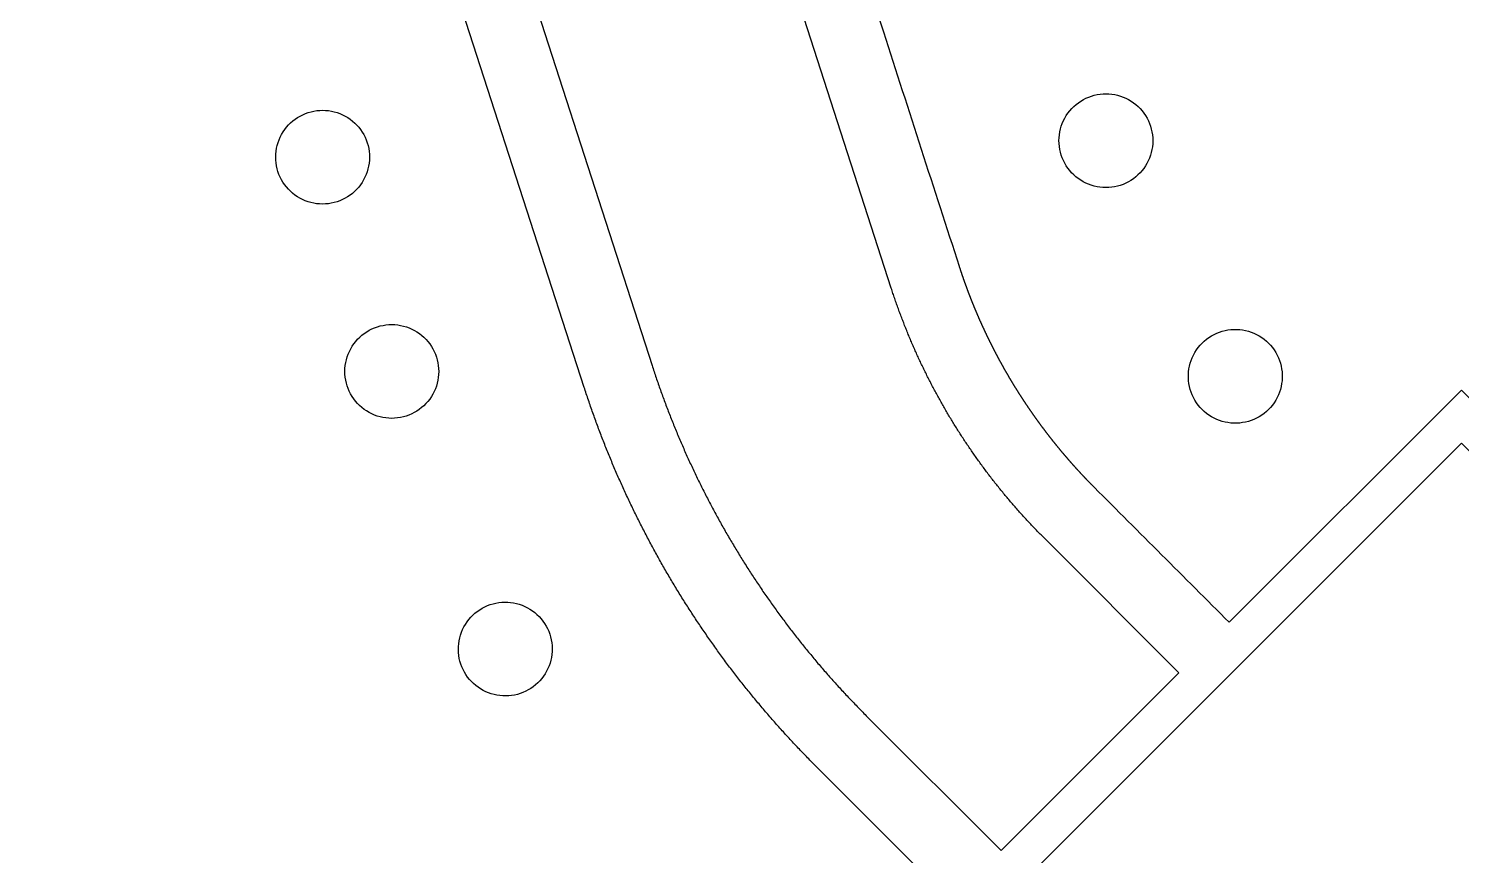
# Model space of a CAD drawing. Extents: x -13500 to 13500, y -13500 to 13500.
# Drawn here: x -3818 to 0, y 2720 to 4923 of the extents above; entities that cross this region are included whole.
import ezdxf

# ---------------------------------------------------------------- set-up
doc = ezdxf.new("R2010")
doc.units = 13
doc.header["$MEASUREMENT"] = 0
doc.layers.add('L0D0', color=1, linetype='Continuous')
doc.layers.add('L7D0', color=3, linetype='Continuous')

msp = doc.modelspace()

# ---------------------------------------------------------------- linework, layer by layer
at = {"layer": 'L0D0'}
msp.add_lwpolyline([(-1767.389, 5617.51, -0.00046275), (-1540.24, 4914.194, 0.00052127), (-1338.519, 4289.86, 0.00000193), (-1337.468, 4286.62, 0.0002139), (-1337.459, 4286.591, 0.00040708), (-1337.035, 4285.29, 0.00026956), (-1336.391, 4283.325, 0.00025969), (-1335.844, 4281.662, 0.00026978), (-1335.316, 4280.061, 0.00032841), (-1334.759, 4278.38, 0.00034906), (-1334.233, 4276.799, 0.0002951), (-1333.716, 4275.251, 0.0002671), (-1333.142, 4273.541, 0.00023879), (-1332.577, 4271.864, 0.00025352), (-1332.044, 4270.284, 0.00032216), (-1331.493, 4268.659, 0.00032135), (-1330.939, 4267.031, 0.0003218), (-1330.388, 4265.419, 0.00031623), (-1329.825, 4263.779, 0.00025992), (-1329.271, 4262.172, 0.00025441), (-1328.704, 4260.531, 0.00027444), (-1328.124, 4258.858, 0.00029185), (-1327.576, 4257.285, 0.00032959), (-1327.021, 4255.697, 0.00031605), (-1326.44, 4254.042, 0.00028123), (-1325.863, 4252.404, 0.00028708), (-1325.296, 4250.801, 0.00026576), (-1324.738, 4249.228, 0.00025099), (-1324.145, 4247.563, 0.00030202), (-1323.528, 4245.835, 0.00034623), (-1322.987, 4244.328, 0.00031911), (-1322.47, 4242.892, 0.00025488), (-1321.82, 4241.095, 0.00025464), (-1321.142, 4239.227, 0.00034949), (-1320.647, 4237.866, 0.00031554), (-1320.16, 4236.534, 0.00022159), (-1319.465, 4234.639, 0.00023826), (-1318.753, 4232.703, 0.00035755), (-1318.277, 4231.414, 0.00035747), (-1317.804, 4230.139, 0.00023407), (-1317.08, 4228.193, 0.00022578), (-1316.362, 4226.269, 0.00033546), (-1315.877, 4224.974, 0.00035419), (-1315.37, 4223.626, 0.00025535), (-1314.665, 4221.758, 0.00023012), (-1313.998, 4219.996, 0.00027918), (-1313.447, 4218.545, 0.00034245), (-1312.867, 4217.024, 0.00030805), (-1312.221, 4215.335, 0.00028743), (-1311.602, 4213.723, 0.00029005), (-1310.987, 4212.127, 0.0002898), (-1310.359, 4210.504, 0.00029743), (-1309.746, 4208.923, 0.00029774), (-1309.13, 4207.342, 0.00029028), (-1308.497, 4205.721, 0.00029001), (-1307.855, 4204.083, 0.00030432), (-1307.241, 4202.523, 0.00029051), (-1306.614, 4200.935, 0.00028678), (-1305.977, 4199.327, 0.00026701), (-1305.357, 4197.767, 0.0002551), (-1304.706, 4196.134, 0.00029876), (-1304.034, 4194.453, 0.00033249), (-1303.428, 4192.944, 0.00031611), (-1302.838, 4191.479, 0.00026897), (-1302.142, 4189.758, 0.0002577), (-1301.444, 4188.038, 0.0003028), (-1300.849, 4186.574, 0.00031849), (-1300.227, 4185.05, 0.00029284), (-1299.548, 4183.393, 0.0002611), (-1298.902, 4181.822, 0.00025507), (-1298.24, 4180.215, 0.0002989), (-1297.548, 4178.541, 0.00033303), (-1296.925, 4177.04, 0.00031613), (-1296.325, 4175.6, 0.00026291), (-1295.602, 4173.869, 0.00026304), (-1294.877, 4172.139, 0.00031623), (-1294.272, 4170.7, 0.00033308), (-1293.632, 4169.183, 0.00030625), (-1292.934, 4167.535, 0.00024784), (-1292.27, 4165.973, 0.00024187), (-1291.589, 4164.373, 0.0002836), (-1290.886, 4162.728, 0.00030794), (-1290.237, 4161.213, 0.00034158), (-1289.596, 4159.724, 0.00030509), (-1288.877, 4158.057, 0.00027788), (-1288.144, 4156.364, 0.00032225), (-1287.51, 4154.905, 0.00026949), (-1286.892, 4153.487, 0.00022045), (-1286.135, 4151.755, 0.00026688), (-1285.345, 4149.951, 0.00035817), (-1284.754, 4148.608, 0.00035828), (-1284.176, 4147.299, 0.00025559), (-1283.364, 4145.465, 0.0002319), (-1282.563, 4143.66, 0.00031329), (-1281.968, 4142.325, 0.00033683), (-1281.336, 4140.912, 0.00027612), (-1280.564, 4139.189, 0.00024805), (-1279.833, 4137.563, 0.00026748), (-1279.153, 4136.055, 0.00031638), (-1278.432, 4134.46, 0.00032857), (-1277.735, 4132.925, 0.00029156), (-1277.083, 4131.494, 0.00024597), (-1276.309, 4129.798, 0.00027204), (-1275.501, 4128.033, 0.0003533), (-1274.877, 4126.675, 0.00033278), (-1274.259, 4125.335, 0.0002504), (-1273.436, 4123.555, 0.00023738), (-1272.624, 4121.803, 0.00030464), (-1271.989, 4120.438, 0.00034582), (-1271.315, 4118.994, 0.00029912), (-1270.534, 4117.325, 0.00025463), (-1269.783, 4115.726, 0.00026927), (-1269.072, 4114.215, 0.0002844), (-1268.349, 4112.684, 0.00027609), (-1267.603, 4111.108, 0.00030873), (-1266.865, 4109.554, 0.00030954), (-1266.127, 4108.005, 0.0003097), (-1265.387, 4106.456, 0.00030893), (-1264.643, 4104.905, 0.00027607), (-1263.898, 4103.355, 0.00027667), (-1263.152, 4101.809, 0.0002768), (-1262.383, 4100.219, 0.00029266), (-1261.654, 4098.716, 0.00029256), (-1260.944, 4097.256, 0.00026202), (-1260.149, 4095.627, 0.00029136), (-1259.352, 4093.998, 0.0003254), (-1258.637, 4092.541, 0.00032528), (-1257.92, 4091.085, 0.00029116), (-1257.117, 4089.459, 0.00026204), (-1256.323, 4087.856, 0.00028443), (-1255.59, 4086.38, 0.00030109), (-1254.824, 4084.842, 0.00030121), (-1254.056, 4083.305, 0.00028447), (-1253.318, 4081.832, 0.00026197), (-1252.515, 4080.234, 0.00029108), (-1251.676, 4078.568, 0.00034567), (-1250.967, 4077.166, 0.00030502), (-1250.276, 4075.804, 0.00024401), (-1249.411, 4074.102, 0.00024399), (-1248.556, 4072.425, 0.00029564), (-1247.849, 4071.041, 0.000355), (-1247.11, 4069.599, 0.00031689), (-1246.279, 4067.984, 0.00026909), (-1245.481, 4066.437, 0.00027624), (-1244.702, 4064.931, 0.00027632), (-1243.899, 4063.384, 0.00028439), (-1243.118, 4061.881, 0.00030166), (-1242.323, 4060.357, 0.00030179), (-1241.527, 4058.835, 0.00028437), (-1240.741, 4057.336, 0.0002761), (-1239.929, 4055.793, 0.00027617), (-1239.138, 4054.293, 0.00026918), (-1238.324, 4052.754, 0.00031701), (-1237.486, 4051.174, 0.00034399), (-1236.712, 4049.719, 0.00030645), (-1235.968, 4048.324, 0.00026112), (-1235.092, 4046.688, 0.00026107), (-1234.178, 4044.983, 0.00033629), (-1233.466, 4043.661, 0.00031414), (-1232.753, 4042.339, 0.00024391), (-1231.832, 4040.638, 0.00024385), (-1230.91, 4038.938, 0.00031389), (-1230.192, 4037.618, 0.00033635), (-1229.472, 4036.299, 0.00026134), (-1228.544, 4034.602, 0.00026127), (-1227.628, 4032.932, 0.000325), (-1226.89, 4031.59, 0.00032518), (-1226.15, 4030.249, 0.00026147), (-1225.228, 4028.582, 0.00026139), (-1224.304, 4026.917, 0.00032496), (-1223.56, 4025.578, 0.00032513), (-1222.802, 4024.219, 0.00026898), (-1221.884, 4022.578, 0.00025409), (-1220.979, 4020.963, 0.00029683), (-1220.202, 4019.582, 0.00031737), (-1219.411, 4018.179, 0.00027968), (-1218.512, 4016.589, 0.00027937), (-1217.611, 4015, 0.00031695), (-1216.816, 4013.601, 0.00029681), (-1216.022, 4012.207, 0.00025976), (-1215.112, 4010.616, 0.00026356), (-1214.222, 4009.062, 0.00028687), (-1213.402, 4007.635, 0.00033597), (-1212.562, 4006.176, 0.00032269), (-1211.685, 4004.659, 0.00029035), (-1210.816, 4003.159, 0.00029538), (-1209.96, 4001.686, 0.0002648), (-1209.103, 4000.215, 0.00026019), (-1208.229, 3998.718, 0.0002896), (-1207.329, 3997.18, 0.00031181), (-1206.491, 3995.753, 0.00031154), (-1205.674, 3994.366, 0.00027463), (-1204.746, 3992.793, 0.0002748), (-1203.805, 3991.203, 0.0003192), (-1202.994, 3989.836, 0.00030436), (-1202.19, 3988.485, 0.00025682), (-1201.235, 3986.884, 0.00026718), (-1200.268, 3985.267, 0.00032434), (-1199.47, 3983.936, 0.00032444), (-1198.657, 3982.584, 0.0002753), (-1197.697, 3980.992, 0.00024877), (-1196.776, 3979.468, 0.00026759), (-1195.918, 3978.052, 0.00031874), (-1195.021, 3976.575, 0.00032262), (-1194.132, 3975.116, 0.00030159), (-1193.279, 3973.72, 0.00027403), (-1192.339, 3972.185, 0.00027417), (-1191.372, 3970.61, 0.00031914), (-1190.539, 3969.257, 0.00030519), (-1189.713, 3967.919, 0.00025733), (-1188.732, 3966.334, 0.000267), (-1187.755, 3964.76, 0.00031235), (-1186.919, 3963.415, 0.00033547), (-1186.052, 3962.026, 0.00030524), (-1185.098, 3960.5, 0.00025776), (-1184.174, 3959.026, 0.00026434), (-1183.271, 3957.59, 0.00028288), (-1182.326, 3956.09, 0.0003013), (-1181.437, 3954.683, 0.00030097), (-1180.579, 3953.328, 0.00026362), (-1179.597, 3951.782, 0.0002833), (-1178.594, 3950.207, 0.00033712), (-1177.75, 3948.884, 0.00030988), (-1176.934, 3947.609, 0.00024394), (-1175.895, 3945.99, 0.00025866), (-1174.827, 3944.33, 0.00034929), (-1174.035, 3943.101, 0.00033704), (-1173.234, 3941.862, 0.00025375), (-1172.167, 3940.217, 0.0002312), (-1171.153, 3938.656, 0.0002731), (-1170.293, 3937.336, 0.00035212), (-1169.37, 3935.922, 0.00034003), (-1168.412, 3934.46, 0.00028531), (-1167.493, 3933.061, 0.00027101), (-1166.524, 3931.589, 0.00025364), (-1165.554, 3930.118, 0.00026696), (-1164.63, 3928.722, 0.00031831), (-1163.664, 3927.264, 0.00032984), (-1162.729, 3925.859, 0.00029563), (-1161.833, 3924.515, 0.00026228), (-1160.821, 3923.001, 0.00026234), (-1159.807, 3921.488, 0.00029582), (-1158.907, 3920.147, 0.00032978), (-1157.965, 3918.748, 0.0003181), (-1156.986, 3917.298, 0.00026676), (-1156.047, 3915.911, 0.00025343), (-1155.058, 3914.453, 0.0002711), (-1154.067, 3912.996, 0.00028531), (-1153.124, 3911.612, 0.00034031), (-1152.154, 3910.193, 0.00034035), (-1151.183, 3908.776, 0.00028534), (-1150.227, 3907.385, 0.0002754), (-1149.235, 3905.945, 0.00024913), (-1148.249, 3904.517, 0.00025412), (-1147.281, 3903.118, 0.00031187), (-1146.26, 3901.646, 0.00033971), (-1145.321, 3900.296, 0.00030416), (-1144.443, 3899.037, 0.00024543), (-1143.353, 3897.478, 0.00026114), (-1142.243, 3895.893, 0.00033673), (-1141.38, 3894.665, 0.00034863), (-1140.486, 3893.396, 0.00028708), (-1139.399, 3891.857, 0.00023731), (-1138.346, 3890.369, 0.00026816), (-1137.412, 3889.053, 0.00029836), (-1136.428, 3887.669, 0.0002917), (-1135.419, 3886.254, 0.00029185), (-1134.452, 3884.901, 0.00027346), (-1133.419, 3883.459, 0.00029322), (-1132.391, 3882.028, 0.00030846), (-1131.413, 3880.669, 0.00031738), (-1130.444, 3879.326, 0.00029528), (-1129.4, 3877.884, 0.00028778), (-1128.335, 3876.417, 0.00032117), (-1127.38, 3875.103, 0.00028862), (-1126.405, 3873.766, 0.00026804), (-1125.354, 3872.328, 0.00025613), (-1124.314, 3870.908, 0.00026913), (-1123.322, 3869.557, 0.00031351), (-1122.291, 3868.156, 0.00032145), (-1121.283, 3866.79, 0.00028899), (-1120.341, 3865.517, 0.0002471), (-1119.238, 3864.029, 0.00027689), (-1118.098, 3862.495, 0.00034683), (-1117.187, 3861.272, 0.00033713), (-1116.262, 3860.035, 0.00027519), (-1115.128, 3858.52, 0.00023404), (-1114.034, 3857.062, 0.00026433), (-1113.064, 3855.773, 0.0003175), (-1112.049, 3854.426, 0.00030588), (-1110.993, 3853.03, 0.0003056), (-1109.962, 3851.67, 0.00030151), (-1108.916, 3850.293, 0.00027998), (-1107.861, 3848.908, 0.00028723), (-1106.832, 3847.56, 0.00028041), (-1105.807, 3846.221, 0.00027014), (-1104.742, 3844.832, 0.0002976), (-1103.669, 3843.436, 0.00031265), (-1102.646, 3842.109, 0.00031274), (-1101.601, 3840.757, 0.0003092), (-1100.543, 3839.391, 0.00025864), (-1099.529, 3838.085, 0.00023997), (-1098.434, 3836.678, 0.00028319), (-1097.311, 3835.238, 0.00032126), (-1096.319, 3833.969, 0.00034875), (-1095.306, 3832.677, 0.00031903), (-1094.197, 3831.266, 0.00024896), (-1093.128, 3829.91, 0.00025139), (-1092.069, 3828.568, 0.00027149), (-1090.966, 3827.174, 0.00029093), (-1089.935, 3825.874, 0.00032237), (-1088.923, 3824.601, 0.00028966), (-1087.795, 3823.186, 0.00028989), (-1086.687, 3821.799, 0.00030987), (-1085.648, 3820.502, 0.00030371), (-1084.593, 3819.188, 0.00029236), (-1083.495, 3817.824, 0.00027581), (-1082.385, 3816.449, 0.0002921), (-1081.336, 3815.151, 0.00028677), (-1080.29, 3813.86, 0.00026827), (-1079.17, 3812.482, 0.00028933), (-1078.049, 3811.105, 0.00030932), (-1076.999, 3809.819, 0.00031524), (-1075.921, 3808.501, 0.00030955), (-1074.821, 3807.161, 0.00025864), (-1073.772, 3805.885, 0.00023934), (-1072.637, 3804.508, 0.00028251), (-1071.468, 3803.093, 0.00032378), (-1070.447, 3801.859, 0.00034675), (-1069.428, 3800.631, 0.00030038), (-1068.25, 3799.216, 0.00025853), (-1067.066, 3797.797, 0.00030111), (-1066.048, 3796.579, 0.00027621), (-1065.028, 3795.362, 0.00023708), (-1063.839, 3793.946, 0.00027539), (-1062.653, 3792.537, 0.00031808), (-1061.625, 3791.318, 0.00035266), (-1060.591, 3790.096, 0.00030762), (-1059.404, 3788.696, 0.00026058), (-1058.269, 3787.361, 0.00027094), (-1057.177, 3786.079, 0.00029723), (-1056.007, 3784.709, 0.00032755), (-1054.944, 3783.467, 0.00029577), (-1053.901, 3782.252, 0.00025805), (-1052.704, 3780.86, 0.00025487), (-1051.506, 3779.47, 0.00029216), (-1050.459, 3778.258, 0.00032355), (-1049.411, 3777.047, 0.00028243), (-1048.208, 3775.662, 0.0002857), (-1047.028, 3774.306, 0.00031325), (-1045.951, 3773.071, 0.00030956), (-1044.853, 3771.815, 0.00029205), (-1043.687, 3770.485, 0.00026926), (-1042.517, 3769.153, 0.00028705), (-1041.418, 3767.905, 0.00028736), (-1040.314, 3766.654, 0.00027098), (-1039.142, 3765.329, 0.00029066), (-1037.999, 3764.039, 0.00029244), (-1036.861, 3762.759, 0.00032389), (-1035.692, 3761.446, 0.00033928), (-1034.574, 3760.195, 0.00028284), (-1033.457, 3758.948, 0.00026858), (-1032.28, 3757.636, 0.00024509), (-1031.102, 3756.326, 0.00025802), (-1029.981, 3755.082, 0.00030973), (-1028.832, 3753.81, 0.00030833), (-1027.676, 3752.533, 0.00030824), (-1026.569, 3751.313, 0.00028378), (-1025.365, 3749.99, 0.00028387), (-1024.159, 3748.668, 0.00030841), (-1023.048, 3747.452, 0.0003083), (-1021.912, 3746.212, 0.00029557), (-1020.725, 3744.92, 0.00027196), (-1019.561, 3743.656, 0.00027188), (-1018.396, 3742.393, 0.00029552), (-1017.202, 3741.102, 0.00030941), (-1016.061, 3739.871, 0.0003074), (-1014.893, 3738.614, 0.00030659), (-1013.72, 3737.355, 0.00025718), (-1012.62, 3736.177, 0.00022727), (-1011.374, 3734.845, 0.00029027), (-1010.071, 3733.455, 0.00036107), (-1009.022, 3732.339, 0.00035873), (-1007.949, 3731.2, 0.00029994), (-1006.663, 3729.84, 0.00021428), (-1005.457, 3728.567, 0.00022336), (-1004.299, 3727.346, 0.00029091), (-1003.032, 3726.013, 0.00033486), (-1001.93, 3724.857, 0.00033491), (-1000.875, 3723.753, 0.00026765), (-999.554, 3722.374, 0.00024663), (-998.288, 3721.055, 0.00028052), (-997.173, 3719.896, 0.00033667), (-996.007, 3718.687, 0.00032185), (-994.786, 3717.424, 0.0002954), (-993.59, 3716.19, 0.00029569), (-992.393, 3714.958, 0.00027082), (-991.168, 3713.7, 0.00028269), (-989.994, 3712.497, 0.00028254), (-988.818, 3711.295, 0.00027068), (-987.59, 3710.042, 0.00029565), (-986.332, 3708.761, 0.00032346), (-985.18, 3707.592, 0.00029379), (-984.101, 3706.499, 0.00023741), (-982.764, 3705.148, 0.00027698), (-981.191, 3703.562, 0.00051465), (-980.343, 3702.709), (-977.915, 3700.277, 0.00020541), (-798.994, 3521.208, 0.00020403), (-618.718, 3341.079), (0, 3959.798), (618.718, 3341.079)], format="xyb", dxfattribs=at)
for points in [[(-2585.751, 5353.156), (-2156.881, 4025.505), (-2155.551, 4021.401), (-2154.214, 4017.3), (-2152.869, 4013.201), (-2151.517, 4009.105), (-2150.156, 4005.011), (-2148.789, 4000.92), (-2147.414, 3996.831), (-2146.031, 3992.745), (-2144.64, 3988.661), (-2143.243, 3984.58), (-2141.837, 3980.502), (-2140.424, 3976.426), (-2139.004, 3972.353), (-2137.576, 3968.282), (-2136.14, 3964.214), (-2134.697, 3960.149), (-2133.247, 3956.086), (-2131.789, 3952.026), (-2130.323, 3947.969), (-2128.85, 3943.914), (-2127.37, 3939.863), (-2125.882, 3935.813), (-2124.386, 3931.767), (-2122.883, 3927.724), (-2121.373, 3923.683), (-2119.855, 3919.645), (-2118.33, 3915.61), (-2116.797, 3911.577), (-2115.257, 3907.548), (-2113.709, 3903.521), (-2112.154, 3899.498), (-2110.591, 3895.477), (-2109.022, 3891.459), (-2107.444, 3887.444), (-2105.859, 3883.431), (-2104.267, 3879.422), (-2102.668, 3875.416), (-2101.061, 3871.413), (-2099.446, 3867.412), (-2097.824, 3863.415), (-2096.195, 3859.421), (-2094.559, 3855.429), (-2092.915, 3851.441), (-2091.263, 3847.456), (-2089.605, 3843.473), (-2087.939, 3839.494), (-2086.265, 3835.518), (-2084.585, 3831.545), (-2082.897, 3827.575), (-2081.201, 3823.609), (-2079.499, 3819.645), (-2077.789, 3815.685), (-2076.071, 3811.727), (-2074.347, 3807.773), (-2072.615, 3803.823), (-2070.876, 3799.875), (-2069.129, 3795.93), (-2067.375, 3791.989), (-2065.614, 3788.051), (-2063.846, 3784.116), (-2062.07, 3780.185), (-2060.287, 3776.257), (-2058.497, 3772.332), (-2056.7, 3768.41), (-2054.895, 3764.492), (-2053.084, 3760.577), (-2051.264, 3756.666), (-2049.438, 3752.758), (-2047.605, 3748.853), (-2045.764, 3744.952), (-2043.916, 3741.054), (-2042.061, 3737.159), (-2040.198, 3733.268), (-2038.329, 3729.38), (-2036.452, 3725.496), (-2034.568, 3721.615), (-2032.677, 3717.738), (-2030.779, 3713.864), (-2028.874, 3709.994), (-2026.961, 3706.127), (-2025.042, 3702.264), (-2023.115, 3698.405), (-2021.181, 3694.549), (-2019.24, 3690.696), (-2017.292, 3686.847), (-2015.337, 3683.002), (-2013.374, 3679.16), (-2011.405, 3675.322), (-2009.428, 3671.488), (-2007.445, 3667.657), (-2005.454, 3663.83), (-2003.456, 3660.007), (-2001.452, 3656.187), (-1999.44, 3652.371), (-1997.421, 3648.559), (-1995.395, 3644.75), (-1993.362, 3640.946), (-1991.322, 3637.145), (-1989.275, 3633.347), (-1987.221, 3629.554), (-1985.16, 3625.764), (-1983.092, 3621.979), (-1981.017, 3618.197), (-1978.935, 3614.419), (-1976.846, 3610.644), (-1974.75, 3606.874), (-1972.647, 3603.107), (-1970.537, 3599.345), (-1968.42, 3595.586), (-1966.297, 3591.831), (-1964.166, 3588.08), (-1962.028, 3584.333), (-1959.884, 3580.59), (-1957.732, 3576.851), (-1955.574, 3573.116), (-1953.409, 3569.385), (-1951.237, 3565.658), (-1949.058, 3561.935), (-1946.872, 3558.216), (-1944.679, 3554.501), (-1942.479, 3550.79), (-1940.273, 3547.083), (-1938.06, 3543.381), (-1935.84, 3539.682), (-1933.613, 3535.987), (-1931.379, 3532.297), (-1929.138, 3528.611), (-1926.891, 3524.929), (-1924.637, 3521.251), (-1922.376, 3517.577), (-1920.108, 3513.907), (-1917.833, 3510.242), (-1915.552, 3506.581), (-1913.264, 3502.924), (-1910.969, 3499.271), (-1908.667, 3495.622), (-1906.359, 3491.978), (-1904.044, 3488.338), (-1901.722, 3484.702), (-1899.394, 3481.071), (-1897.058, 3477.444), (-1894.717, 3473.821), (-1892.368, 3470.202), (-1890.013, 3466.588), (-1887.651, 3462.979), (-1885.282, 3459.373), (-1882.907, 3455.772), (-1880.525, 3452.176), (-1878.137, 3448.583), (-1875.741, 3444.996), (-1873.34, 3441.412), (-1870.931, 3437.833), (-1868.516, 3434.259), (-1866.094, 3430.689), (-1863.666, 3427.123), (-1861.231, 3423.562), (-1858.79, 3420.006), (-1856.342, 3416.454), (-1853.888, 3412.906), (-1851.427, 3409.364), (-1848.959, 3405.825), (-1846.485, 3402.291), (-1844.004, 3398.762), (-1841.517, 3395.238), (-1839.023, 3391.718), (-1836.523, 3388.202), (-1834.017, 3384.691), (-1831.503, 3381.185), (-1828.984, 3377.684), (-1826.458, 3374.187), (-1823.925, 3370.695), (-1821.386, 3367.207), (-1818.841, 3363.724), (-1816.289, 3360.246), (-1813.731, 3356.773), (-1811.166, 3353.304), (-1808.595, 3349.84), (-1806.017, 3346.381), (-1803.434, 3342.927), (-1800.843, 3339.477), (-1798.247, 3336.032), (-1795.644, 3332.592), (-1793.034, 3329.157), (-1790.419, 3325.727), (-1787.797, 3322.301), (-1785.168, 3318.881), (-1782.534, 3315.465), (-1779.893, 3312.054), (-1777.246, 3308.648), (-1774.592, 3305.247), (-1771.932, 3301.851), (-1769.266, 3298.459), (-1766.594, 3295.073), (-1763.915, 3291.691), (-1761.23, 3288.315), (-1758.539, 3284.943), (-1755.842, 3281.577), (-1753.139, 3278.215), (-1750.429, 3274.859), (-1747.713, 3271.507), (-1744.991, 3268.161), (-1742.263, 3264.819), (-1739.528, 3261.483), (-1736.788, 3258.151), (-1734.041, 3254.825), (-1731.288, 3251.504), (-1728.529, 3248.188), (-1725.764, 3244.877), (-1722.992, 3241.571), (-1720.215, 3238.27), (-1717.432, 3234.974), (-1714.642, 3231.684), (-1711.846, 3228.398), (-1709.045, 3225.118), (-1706.237, 3221.843), (-1703.423, 3218.573), (-1700.603, 3215.309), (-1697.778, 3212.049), (-1694.946, 3208.795), (-1692.108, 3205.546), (-1689.264, 3202.302), (-1686.414, 3199.064), (-1683.558, 3195.831), (-1680.697, 3192.603), (-1677.829, 3189.38), (-1674.955, 3186.163), (-1672.076, 3182.951), (-1669.19, 3179.745), (-1666.298, 3176.543), (-1663.401, 3173.347), (-1660.498, 3170.157), (-1657.589, 3166.971), (-1654.674, 3163.792), (-1651.753, 3160.617), (-1648.826, 3157.448), (-1645.893, 3154.284), (-1642.955, 3151.126), (-1640.01, 3147.973), (-1637.06, 3144.826), (-1634.104, 3141.684), (-1631.143, 3138.548), (-1628.175, 3135.417), (-1625.202, 3132.291), (-1622.223, 3129.171), (-1619.238, 3126.057), (-1616.247, 3122.948), (-1613.251, 3119.845), (-1610.249, 3116.747), (-1607.241, 3113.655), (-1604.228, 3110.568), (-1601.208, 3107.487), (-1598.183, 3104.411), (-1595.153, 3101.341), (-1592.117, 3098.277), (-1589.075, 3095.218), (-1586.027, 3092.165), (-1226.83, 2732.968), (-753.069, 3206.729), (-1112.266, 3565.926), (-1114.841, 3568.507), (-1117.41, 3571.093), (-1119.974, 3573.685), (-1122.532, 3576.283), (-1125.084, 3578.886), (-1127.631, 3581.495), (-1130.172, 3584.109), (-1132.707, 3586.729), (-1135.236, 3589.354), (-1137.76, 3591.985), (-1140.278, 3594.622), (-1142.79, 3597.264), (-1145.297, 3599.911), (-1147.797, 3602.564), (-1150.292, 3605.222), (-1152.781, 3607.886), (-1155.264, 3610.555), (-1157.741, 3613.23), (-1160.212, 3615.91), (-1162.678, 3618.596), (-1165.138, 3621.287), (-1167.591, 3623.983), (-1170.039, 3626.685), (-1172.481, 3629.392), (-1174.917, 3632.104), (-1177.347, 3634.822), (-1179.771, 3637.545), (-1182.189, 3640.273), (-1184.601, 3643.007), (-1187.007, 3645.746), (-1189.407, 3648.49), (-1191.801, 3651.239), (-1194.189, 3653.994), (-1196.571, 3656.754), (-1198.947, 3659.519), (-1201.317, 3662.289), (-1203.681, 3665.065), (-1206.039, 3667.845), (-1208.39, 3670.631), (-1210.736, 3673.422), (-1213.075, 3676.218), (-1215.409, 3679.019), (-1217.736, 3681.825), (-1220.057, 3684.637), (-1222.372, 3687.453), (-1224.681, 3690.275), (-1226.983, 3693.101), (-1229.279, 3695.933), (-1231.569, 3698.769), (-1233.853, 3701.611), (-1236.131, 3704.457), (-1238.402, 3707.309), (-1240.668, 3710.166), (-1242.926, 3713.027), (-1245.179, 3715.893), (-1247.425, 3718.765), (-1249.666, 3721.641), (-1251.899, 3724.522), (-1254.127, 3727.408), (-1256.348, 3730.299), (-1258.563, 3733.195), (-1260.771, 3736.096), (-1262.973, 3739.001), (-1265.169, 3741.911), (-1267.358, 3744.826), (-1269.541, 3747.746), (-1271.718, 3750.671), (-1273.888, 3753.6), (-1276.052, 3756.534), (-1278.209, 3759.473), (-1280.36, 3762.417), (-1282.504, 3765.365), (-1284.642, 3768.318), (-1286.774, 3771.276), (-1288.899, 3774.238), (-1291.017, 3777.205), (-1293.129, 3780.176), (-1295.235, 3783.153), (-1297.334, 3786.133), (-1299.426, 3789.119), (-1301.512, 3792.109), (-1303.591, 3795.103), (-1305.664, 3798.102), (-1307.73, 3801.106), (-1309.79, 3804.114), (-1311.843, 3807.127), (-1313.889, 3810.144), (-1315.929, 3813.165), (-1317.962, 3816.191), (-1319.989, 3819.222), (-1322.009, 3822.257), (-1324.022, 3825.296), (-1326.029, 3828.34), (-1328.029, 3831.388), (-1330.022, 3834.44), (-1332.009, 3837.497), (-1333.989, 3840.558), (-1335.962, 3843.624), (-1337.928, 3846.694), (-1339.888, 3849.768), (-1341.841, 3852.846), (-1343.787, 3855.929), (-1345.727, 3859.016), (-1347.659, 3862.107), (-1349.585, 3865.202), (-1351.505, 3868.302), (-1353.417, 3871.406), (-1355.323, 3874.514), (-1357.221, 3877.626), (-1359.113, 3880.742), (-1360.998, 3883.863), (-1362.877, 3886.987), (-1364.748, 3890.116), (-1366.613, 3893.249), (-1368.471, 3896.385), (-1370.321, 3899.526), (-1372.165, 3902.671), (-1374.002, 3905.82), (-1375.833, 3908.973), (-1377.656, 3912.13), (-1379.472, 3915.291), (-1381.282, 3918.456), (-1383.084, 3921.625), (-1384.88, 3924.798), (-1386.668, 3927.974), (-1388.45, 3931.155), (-1390.225, 3934.34), (-1391.992, 3937.528), (-1393.753, 3940.72), (-1395.507, 3943.916), (-1397.254, 3947.116), (-1398.993, 3950.32), (-1400.726, 3953.528), (-1402.452, 3956.739), (-1404.17, 3959.954), (-1405.882, 3963.173), (-1407.586, 3966.396), (-1409.284, 3969.622), (-1410.974, 3972.852), (-1412.658, 3976.086), (-1414.334, 3979.323), (-1416.003, 3982.564), (-1417.665, 3985.809), (-1419.32, 3989.058), (-1420.968, 3992.31), (-1422.609, 3995.565), (-1424.242, 3998.824), (-1425.869, 4002.087), (-1427.488, 4005.353), (-1429.1, 4008.623), (-1430.705, 4011.897), (-1432.303, 4015.173), (-1433.893, 4018.454), (-1435.477, 4021.738), (-1437.053, 4025.025), (-1438.622, 4028.316), (-1440.184, 4031.61), (-1441.739, 4034.907), (-1443.286, 4038.208), (-1444.826, 4041.513), (-1446.359, 4044.82), (-1447.885, 4048.132), (-1449.403, 4051.446), (-1450.914, 4054.764), (-1452.418, 4058.085), (-1453.915, 4061.409), (-1455.404, 4064.736), (-1456.886, 4068.067), (-1458.361, 4071.401), (-1459.828, 4074.739), (-1461.288, 4078.079), (-1462.741, 4081.423), (-1464.187, 4084.77), (-1465.625, 4088.12), (-1467.056, 4091.473), (-1468.479, 4094.829), (-1469.895, 4098.188), (-1471.304, 4101.551), (-1472.705, 4104.916), (-1474.099, 4108.285), (-1475.486, 4111.657), (-1476.865, 4115.031), (-1478.237, 4118.409), (-1479.602, 4121.79), (-1480.959, 4125.173), (-1482.308, 4128.56), (-1483.65, 4131.95), (-1484.985, 4135.342), (-1486.313, 4138.738), (-1487.633, 4142.136), (-1488.945, 4145.537), (-1490.25, 4148.941), (-1491.548, 4152.348), (-1492.838, 4155.758), (-1494.12, 4159.17), (-1495.396, 4162.586), (-1496.663, 4166.004), (-1497.923, 4169.425), (-1499.176, 4172.849), (-1500.421, 4176.275), (-1501.659, 4179.704), (-1502.889, 4183.136), (-1504.112, 4186.57), (-1505.327, 4190.008), (-1506.535, 4193.447), (-1507.735, 4196.89), (-1508.927, 4200.335), (-1510.112, 4203.783), (-1511.29, 4207.233), (-1512.46, 4210.686), (-1513.622, 4214.141), (-1514.777, 4217.599), (-1515.924, 4221.06), (-1517.064, 4224.522), (-1518.196, 4227.988), (-1519.32, 4231.456), (-1948.19, 5559.106)], [(-1361.181, 2598.617), (-1720.378, 2957.814), (-1723.549, 2960.992), (-1726.715, 2964.175), (-1729.876, 2967.363), (-1733.03, 2970.558), (-1736.18, 2973.758), (-1739.323, 2976.963), (-1742.46, 2980.174), (-1745.592, 2983.391), (-1748.719, 2986.613), (-1751.839, 2989.84), (-1754.954, 2993.074), (-1758.063, 2996.312), (-1761.166, 2999.557), (-1764.263, 3002.806), (-1767.355, 3006.062), (-1770.441, 3009.323), (-1773.521, 3012.589), (-1776.595, 3015.861), (-1779.664, 3019.138), (-1782.726, 3022.421), (-1785.783, 3025.709), (-1788.834, 3029.002), (-1791.879, 3032.301), (-1794.918, 3035.605), (-1797.951, 3038.915), (-1800.979, 3042.23), (-1804, 3045.551), (-1807.016, 3048.877), (-1810.025, 3052.208), (-1813.029, 3055.545), (-1816.027, 3058.887), (-1819.019, 3062.234), (-1822.005, 3065.586), (-1824.985, 3068.944), (-1827.959, 3072.307), (-1830.926, 3075.676), (-1833.888, 3079.05), (-1836.844, 3082.429), (-1839.794, 3085.813), (-1842.738, 3089.202), (-1845.676, 3092.597), (-1848.608, 3095.997), (-1851.534, 3099.402), (-1854.454, 3102.812), (-1857.367, 3106.228), (-1860.275, 3109.649), (-1863.177, 3113.074), (-1866.072, 3116.505), (-1868.961, 3119.942), (-1871.844, 3123.383), (-1874.722, 3126.829), (-1877.593, 3130.281), (-1880.457, 3133.737), (-1883.316, 3137.199), (-1886.169, 3140.666), (-1889.015, 3144.138), (-1891.855, 3147.615), (-1894.689, 3151.097), (-1897.517, 3154.584), (-1900.338, 3158.076), (-1903.154, 3161.573), (-1905.963, 3165.075), (-1908.766, 3168.582), (-1911.562, 3172.094), (-1914.353, 3175.611), (-1917.137, 3179.132), (-1919.915, 3182.659), (-1922.686, 3186.191), (-1925.452, 3189.728), (-1928.211, 3193.269), (-1930.964, 3196.816), (-1933.71, 3200.367), (-1936.45, 3203.924), (-1939.184, 3207.485), (-1941.911, 3211.051), (-1944.632, 3214.621), (-1947.347, 3218.197), (-1950.056, 3221.778), (-1952.758, 3225.363), (-1955.453, 3228.953), (-1958.143, 3232.548), (-1960.825, 3236.148), (-1963.502, 3239.752), (-1966.172, 3243.361), (-1968.835, 3246.975), (-1971.493, 3250.594), (-1974.143, 3254.217), (-1976.788, 3257.845), (-1979.426, 3261.478), (-1982.057, 3265.116), (-1984.682, 3268.758), (-1987.3, 3272.404), (-1989.912, 3276.056), (-1992.518, 3279.712), (-1995.117, 3283.373), (-1997.709, 3287.038), (-2000.295, 3290.708), (-2002.874, 3294.382), (-2005.447, 3298.062), (-2008.013, 3301.745), (-2010.573, 3305.433), (-2013.126, 3309.126), (-2015.673, 3312.824), (-2018.213, 3316.525), (-2020.747, 3320.232), (-2023.273, 3323.943), (-2025.794, 3327.658), (-2028.307, 3331.378), (-2030.814, 3335.102), (-2033.315, 3338.831), (-2035.808, 3342.564), (-2038.296, 3346.301), (-2040.776, 3350.043), (-2043.25, 3353.79), (-2045.717, 3357.541), (-2048.177, 3361.296), (-2050.631, 3365.055), (-2053.078, 3368.819), (-2055.519, 3372.587), (-2057.953, 3376.36), (-2060.38, 3380.137), (-2062.8, 3383.918), (-2065.213, 3387.704), (-2067.62, 3391.493), (-2070.02, 3395.288), (-2072.414, 3399.086), (-2074.8, 3402.888), (-2077.18, 3406.695), (-2079.553, 3410.506), (-2081.919, 3414.322), (-2084.279, 3418.141), (-2086.631, 3421.965), (-2088.977, 3425.792), (-2091.316, 3429.624), (-2093.649, 3433.461), (-2095.974, 3437.301), (-2098.293, 3441.145), (-2100.604, 3444.994), (-2102.909, 3448.846), (-2105.207, 3452.703), (-2107.498, 3456.564), (-2109.783, 3460.429), (-2112.06, 3464.298), (-2114.331, 3468.171), (-2116.594, 3472.048), (-2118.851, 3475.929), (-2121.101, 3479.814), (-2123.344, 3483.703), (-2125.58, 3487.596), (-2127.809, 3491.493), (-2130.031, 3495.394), (-2132.247, 3499.299), (-2134.455, 3503.207), (-2136.656, 3507.12), (-2138.851, 3511.037), (-2141.038, 3514.957), (-2143.218, 3518.882), (-2145.392, 3522.81), (-2147.558, 3526.742), (-2149.718, 3530.678), (-2151.87, 3534.618), (-2154.016, 3538.561), (-2156.154, 3542.509), (-2158.286, 3546.46), (-2160.41, 3550.415), (-2162.527, 3554.374), (-2164.638, 3558.337), (-2166.741, 3562.303), (-2168.837, 3566.273), (-2170.926, 3570.247), (-2173.009, 3574.224), (-2175.084, 3578.205), (-2177.151, 3582.19), (-2179.212, 3586.179), (-2181.266, 3590.171), (-2183.313, 3594.167), (-2185.352, 3598.166), (-2187.385, 3602.169), (-2189.41, 3606.176), (-2191.428, 3610.186), (-2193.439, 3614.2), (-2195.443, 3618.217), (-2197.44, 3622.238), (-2199.429, 3626.263), (-2201.412, 3630.291), (-2203.387, 3634.322), (-2205.355, 3638.358), (-2207.316, 3642.396), (-2209.27, 3646.438), (-2211.217, 3650.484), (-2213.156, 3654.533), (-2215.088, 3658.585), (-2217.013, 3662.641), (-2218.931, 3666.7), (-2220.841, 3670.763), (-2222.745, 3674.829), (-2224.641, 3678.898), (-2226.529, 3682.971), (-2228.411, 3687.047), (-2230.285, 3691.127), (-2232.152, 3695.21), (-2234.012, 3699.296), (-2235.865, 3703.385), (-2237.71, 3707.478), (-2239.548, 3711.574), (-2241.379, 3715.673), (-2243.202, 3719.776), (-2245.018, 3723.881), (-2246.827, 3727.99), (-2248.629, 3732.102), (-2250.423, 3736.218), (-2252.21, 3740.336), (-2253.989, 3744.458), (-2255.761, 3748.583), (-2257.526, 3752.711), (-2259.284, 3756.842), (-2261.034, 3760.976), (-2262.777, 3765.114), (-2264.512, 3769.254), (-2266.24, 3773.398), (-2267.961, 3777.544), (-2269.674, 3781.694), (-2271.38, 3785.847), (-2273.079, 3790.002), (-2274.77, 3794.161), (-2276.454, 3798.323), (-2278.13, 3802.488), (-2279.799, 3806.655), (-2281.461, 3810.826), (-2283.115, 3815), (-2284.762, 3819.176), (-2286.401, 3823.356), (-2288.033, 3827.538), (-2289.658, 3831.723), (-2291.275, 3835.912), (-2292.884, 3840.103), (-2294.486, 3844.296), (-2296.081, 3848.493), (-2297.668, 3852.693), (-2299.248, 3856.895), (-2300.82, 3861.1), (-2302.385, 3865.308), (-2303.942, 3869.519), (-2305.492, 3873.732), (-2307.034, 3877.949), (-2308.569, 3882.168), (-2310.096, 3886.389), (-2311.616, 3890.614), (-2313.128, 3894.841), (-2314.633, 3899.071), (-2316.13, 3903.303), (-2317.62, 3907.538), (-2319.102, 3911.776), (-2320.576, 3916.016), (-2322.043, 3920.259), (-2323.503, 3924.505), (-2324.955, 3928.753), (-2326.399, 3933.004), (-2327.836, 3937.257), (-2329.266, 3941.513), (-2330.687, 3945.771), (-2332.101, 3950.032), (-2333.508, 3954.296), (-2334.907, 3958.562), (-2336.298, 3962.83), (-2337.682, 3967.101), (-2766.552, 5294.752)]]:
    msp.add_lwpolyline(points, dxfattribs=at)
at = {"layer": 'L0D0', "linetype": 'Continuous'}
msp.add_lwpolyline([(-3818.377, 0), (0, -3818.377), (3818.377, 0), (0, 3818.377)], close=True, dxfattribs=at)
at = {"layer": 'L7D0'}
for points in [[(-947.604, 4499.316), (-955.453, 4499.576), (-963.269, 4500.328), (-971.023, 4501.57), (-978.684, 4503.296), (-986.221, 4505.5), (-993.605, 4508.173), (-1000.806, 4511.304), (-1007.797, 4514.881), (-1014.549, 4518.89), (-1021.036, 4523.315), (-1027.233, 4528.138), (-1033.114, 4533.341), (-1038.658, 4538.903), (-1043.841, 4544.803), (-1048.643, 4551.016), (-1053.046, 4557.518), (-1057.032, 4564.284), (-1060.585, 4571.287), (-1063.691, 4578.499), (-1066.338, 4585.892), (-1068.516, 4593.437), (-1070.216, 4601.103), (-1071.431, 4608.861), (-1072.157, 4616.68), (-1072.39, 4624.53), (-1072.13, 4632.378), (-1071.378, 4640.195), (-1070.136, 4647.948), (-1068.41, 4655.609), (-1066.206, 4663.146), (-1063.534, 4670.53), (-1060.403, 4677.732), (-1056.825, 4684.722), (-1052.817, 4691.475), (-1048.392, 4697.962), (-1043.568, 4704.158), (-1038.365, 4710.04), (-1032.803, 4715.583), (-1026.903, 4720.766), (-1020.69, 4725.568), (-1014.188, 4729.971), (-1007.422, 4733.957), (-1000.419, 4737.51), (-993.207, 4740.616), (-985.814, 4743.264), (-978.269, 4745.442), (-970.603, 4747.142), (-962.845, 4748.357), (-955.026, 4749.082), (-947.177, 4749.316), (-939.328, 4749.056), (-931.512, 4748.303), (-923.758, 4747.061), (-916.097, 4745.335), (-908.56, 4743.132), (-901.176, 4740.459), (-893.975, 4737.328), (-886.984, 4733.751), (-880.232, 4729.742), (-873.744, 4725.317), (-867.548, 4720.494), (-861.666, 4715.29), (-856.123, 4709.728), (-850.94, 4703.829), (-846.138, 4697.616), (-841.735, 4691.114), (-837.749, 4684.348), (-834.196, 4677.345), (-831.09, 4670.133), (-828.442, 4662.74), (-826.264, 4655.195), (-824.565, 4647.528), (-823.349, 4639.77), (-822.624, 4631.951), (-822.391, 4624.102), (-822.651, 4616.254), (-823.403, 4608.437), (-824.645, 4600.683), (-826.371, 4593.023), (-828.575, 4585.485), (-831.247, 4578.102), (-834.378, 4570.9), (-837.955, 4563.909), (-841.964, 4557.157), (-846.389, 4550.67), (-851.213, 4544.473), (-856.416, 4538.592), (-861.978, 4533.049), (-867.877, 4527.866), (-874.09, 4523.063), (-880.593, 4518.66), (-887.359, 4514.675), (-894.361, 4511.122), (-901.574, 4508.015), (-908.967, 4505.368), (-916.511, 4503.19), (-924.178, 4501.49), (-931.936, 4500.275), (-939.755, 4499.549)], [(-3035.205, 4455.486), (-3043.054, 4455.746), (-3050.87, 4456.499), (-3058.624, 4457.741), (-3066.285, 4459.467), (-3073.822, 4461.67), (-3081.206, 4464.343), (-3088.407, 4467.474), (-3095.398, 4471.051), (-3102.15, 4475.06), (-3108.638, 4479.485), (-3114.834, 4484.308), (-3120.716, 4489.512), (-3126.259, 4495.074), (-3131.442, 4500.973), (-3136.244, 4507.186), (-3140.647, 4513.688), (-3144.633, 4520.454), (-3148.186, 4527.457), (-3151.292, 4534.669), (-3153.94, 4542.062), (-3156.118, 4549.607), (-3157.817, 4557.274), (-3159.033, 4565.032), (-3159.758, 4572.851), (-3159.991, 4580.7), (-3159.731, 4588.548), (-3158.979, 4596.365), (-3157.737, 4604.119), (-3156.011, 4611.779), (-3153.807, 4619.317), (-3151.135, 4626.7), (-3148.004, 4633.902), (-3144.427, 4640.893), (-3140.418, 4647.645), (-3135.993, 4654.132), (-3131.169, 4660.329), (-3125.966, 4666.21), (-3120.404, 4671.753), (-3114.505, 4676.936), (-3108.292, 4681.739), (-3101.789, 4686.142), (-3095.023, 4690.127), (-3088.021, 4693.68), (-3080.808, 4696.787), (-3073.415, 4699.434), (-3065.871, 4701.612), (-3058.204, 4703.312), (-3050.446, 4704.527), (-3042.627, 4705.253), (-3034.778, 4705.486), (-3026.929, 4705.226), (-3019.113, 4704.474), (-3011.359, 4703.232), (-3003.698, 4701.506), (-2996.161, 4699.302), (-2988.777, 4696.629), (-2981.576, 4693.498), (-2974.585, 4689.921), (-2967.833, 4685.912), (-2961.346, 4681.487), (-2955.149, 4676.664), (-2949.268, 4671.461), (-2943.724, 4665.899), (-2938.541, 4659.999), (-2933.739, 4653.786), (-2929.336, 4647.284), (-2925.35, 4640.518), (-2921.797, 4633.515), (-2918.691, 4626.303), (-2916.044, 4618.91), (-2913.866, 4611.365), (-2912.166, 4603.699), (-2910.951, 4595.941), (-2910.225, 4588.122), (-2909.992, 4580.272), (-2910.252, 4572.424), (-2911.004, 4564.607), (-2912.246, 4556.854), (-2913.972, 4549.193), (-2916.176, 4541.656), (-2918.848, 4534.272), (-2921.979, 4527.07), (-2925.557, 4520.08), (-2929.565, 4513.327), (-2933.99, 4506.84), (-2938.814, 4500.644), (-2944.017, 4494.762), (-2949.579, 4489.219), (-2955.479, 4484.036), (-2961.692, 4479.234), (-2968.194, 4474.831), (-2974.96, 4470.845), (-2981.963, 4467.292), (-2989.175, 4464.186), (-2996.568, 4461.538), (-3004.113, 4459.36), (-3011.779, 4457.66), (-3019.537, 4456.445), (-3027.356, 4455.72)], [(-2850.771, 3884.536), (-2858.62, 3884.796), (-2866.436, 3885.549), (-2874.19, 3886.791), (-2881.851, 3888.517), (-2889.388, 3890.72), (-2896.772, 3893.393), (-2903.973, 3896.524), (-2910.964, 3900.101), (-2917.716, 3904.11), (-2924.204, 3908.535), (-2930.4, 3913.358), (-2936.282, 3918.562), (-2941.825, 3924.124), (-2947.008, 3930.023), (-2951.81, 3936.236), (-2956.213, 3942.738), (-2960.199, 3949.504), (-2963.752, 3956.507), (-2966.858, 3963.719), (-2969.506, 3971.112), (-2971.684, 3978.657), (-2973.383, 3986.324), (-2974.599, 3994.082), (-2975.324, 4001.901), (-2975.557, 4009.75), (-2975.297, 4017.598), (-2974.545, 4025.415), (-2973.303, 4033.169), (-2971.577, 4040.829), (-2969.373, 4048.367), (-2966.701, 4055.75), (-2963.57, 4062.952), (-2959.993, 4069.943), (-2955.984, 4076.695), (-2951.559, 4083.182), (-2946.735, 4089.379), (-2941.532, 4095.26), (-2935.97, 4100.803), (-2930.071, 4105.986), (-2923.858, 4110.789), (-2917.355, 4115.192), (-2910.589, 4119.177), (-2903.587, 4122.73), (-2896.374, 4125.837), (-2888.981, 4128.484), (-2881.437, 4130.662), (-2873.77, 4132.362), (-2866.012, 4133.577), (-2858.193, 4134.303), (-2850.344, 4134.536), (-2842.495, 4134.276), (-2834.679, 4133.524), (-2826.925, 4132.282), (-2819.264, 4130.556), (-2811.727, 4128.352), (-2804.343, 4125.679), (-2797.142, 4122.548), (-2790.151, 4118.971), (-2783.399, 4114.962), (-2776.912, 4110.537), (-2770.715, 4105.714), (-2764.834, 4100.511), (-2759.29, 4094.949), (-2754.107, 4089.049), (-2749.305, 4082.836), (-2744.902, 4076.334), (-2740.916, 4069.568), (-2737.363, 4062.565), (-2734.257, 4055.353), (-2731.61, 4047.96), (-2729.432, 4040.415), (-2727.732, 4032.749), (-2726.517, 4024.991), (-2725.791, 4017.172), (-2725.558, 4009.322), (-2725.818, 4001.474), (-2726.57, 3993.657), (-2727.812, 3985.904), (-2729.538, 3978.243), (-2731.742, 3970.706), (-2734.414, 3963.322), (-2737.545, 3956.12), (-2741.123, 3949.13), (-2745.131, 3942.377), (-2749.556, 3935.89), (-2754.38, 3929.694), (-2759.583, 3923.812), (-2765.145, 3918.269), (-2771.045, 3913.086), (-2777.258, 3908.284), (-2783.76, 3903.881), (-2790.526, 3899.895), (-2797.529, 3896.342), (-2804.741, 3893.236), (-2812.134, 3890.588), (-2819.679, 3888.41), (-2827.345, 3886.71), (-2835.103, 3885.495), (-2842.922, 3884.77)], [(-606.321, 3871.568), (-614.158, 3872.062), (-621.949, 3873.046), (-629.662, 3874.517), (-637.268, 3876.47), (-644.736, 3878.897), (-652.038, 3881.787), (-659.143, 3885.131), (-666.024, 3888.914), (-672.655, 3893.122), (-679.008, 3897.737), (-685.058, 3902.743), (-690.783, 3908.118), (-696.158, 3913.843), (-701.164, 3919.893), (-705.779, 3926.246), (-709.987, 3932.877), (-713.77, 3939.758), (-717.114, 3946.863), (-720.004, 3954.165), (-722.431, 3961.633), (-724.384, 3969.239), (-725.855, 3976.952), (-726.839, 3984.743), (-727.333, 3992.58), (-727.333, 4000.433), (-726.839, 4008.27), (-725.855, 4016.061), (-724.384, 4023.775), (-722.431, 4031.381), (-720.004, 4038.849), (-717.114, 4046.15), (-713.77, 4053.256), (-709.987, 4060.137), (-705.779, 4066.767), (-701.164, 4073.12), (-696.158, 4079.171), (-690.783, 4084.895), (-685.058, 4090.271), (-679.008, 4095.276), (-672.655, 4099.892), (-666.024, 4104.1), (-659.143, 4107.883), (-652.038, 4111.226), (-644.736, 4114.117), (-637.268, 4116.543), (-629.662, 4118.496), (-621.949, 4119.968), (-614.158, 4120.952), (-606.321, 4121.445), (-598.468, 4121.445), (-590.631, 4120.952), (-582.84, 4119.968), (-575.126, 4118.496), (-567.52, 4116.543), (-560.052, 4114.117), (-552.751, 4111.226), (-545.645, 4107.883), (-538.764, 4104.1), (-532.134, 4099.892), (-525.781, 4095.276), (-519.73, 4090.271), (-514.006, 4084.895), (-508.63, 4079.171), (-503.625, 4073.12), (-499.009, 4066.767), (-494.801, 4060.137), (-491.018, 4053.256), (-487.675, 4046.15), (-484.784, 4038.849), (-482.358, 4031.381), (-480.405, 4023.775), (-478.933, 4016.061), (-477.949, 4008.27), (-477.456, 4000.433), (-477.456, 3992.58), (-477.949, 3984.743), (-478.933, 3976.952), (-480.405, 3969.239), (-482.358, 3961.633), (-484.784, 3954.165), (-487.675, 3946.863), (-491.018, 3939.758), (-494.801, 3932.877), (-499.009, 3926.246), (-503.625, 3919.893), (-508.63, 3913.843), (-514.006, 3908.118), (-519.73, 3902.743), (-525.781, 3897.737), (-532.134, 3893.122), (-538.764, 3888.914), (-545.645, 3885.131), (-552.751, 3881.787), (-560.052, 3878.897), (-567.52, 3876.47), (-575.126, 3874.517), (-582.84, 3873.046), (-590.631, 3872.062), (-598.468, 3871.568)], [(-2546.783, 3144.766), (-2554.634, 3144.928), (-2562.459, 3145.583), (-2570.228, 3146.728), (-2577.91, 3148.358), (-2585.474, 3150.468), (-2592.89, 3153.048), (-2600.13, 3156.089), (-2607.165, 3159.578), (-2613.967, 3163.503), (-2620.509, 3167.846), (-2626.765, 3172.592), (-2632.711, 3177.722), (-2638.323, 3183.214), (-2643.58, 3189.048), (-2648.459, 3195.201), (-2652.943, 3201.648), (-2657.013, 3208.363), (-2660.653, 3215.321), (-2663.849, 3222.494), (-2666.588, 3229.854), (-2668.86, 3237.371), (-2670.656, 3245.015), (-2671.968, 3252.758), (-2672.791, 3260.567), (-2673.122, 3268.413), (-2672.96, 3276.264), (-2672.305, 3284.089), (-2671.16, 3291.858), (-2669.53, 3299.539), (-2667.42, 3307.103), (-2664.84, 3314.52), (-2661.799, 3321.76), (-2658.31, 3328.795), (-2654.385, 3335.597), (-2650.042, 3342.139), (-2645.296, 3348.395), (-2640.166, 3354.341), (-2634.674, 3359.953), (-2628.84, 3365.209), (-2622.687, 3370.089), (-2616.24, 3374.572), (-2609.524, 3378.642), (-2602.566, 3382.282), (-2595.394, 3385.479), (-2588.034, 3388.218), (-2580.517, 3390.49), (-2572.873, 3392.285), (-2565.13, 3393.597), (-2557.321, 3394.42), (-2549.475, 3394.752), (-2541.624, 3394.589), (-2533.799, 3393.935), (-2526.03, 3392.79), (-2518.348, 3391.159), (-2510.784, 3389.05), (-2503.368, 3386.47), (-2496.128, 3383.429), (-2489.093, 3379.939), (-2482.291, 3376.015), (-2475.749, 3371.671), (-2469.493, 3366.925), (-2463.547, 3361.796), (-2457.935, 3356.303), (-2452.679, 3350.469), (-2447.799, 3344.317), (-2443.316, 3337.87), (-2439.246, 3331.154), (-2435.605, 3324.196), (-2432.409, 3317.023), (-2429.67, 3309.664), (-2427.398, 3302.147), (-2425.603, 3294.502), (-2424.291, 3286.76), (-2423.468, 3278.951), (-2423.136, 3271.105), (-2423.298, 3263.254), (-2423.953, 3255.428), (-2425.098, 3247.66), (-2426.728, 3239.978), (-2428.838, 3232.414), (-2431.418, 3224.997), (-2434.459, 3217.757), (-2437.949, 3210.723), (-2441.873, 3203.921), (-2446.217, 3197.379), (-2450.963, 3191.123), (-2456.092, 3185.177), (-2461.584, 3179.564), (-2467.419, 3174.308), (-2473.571, 3169.429), (-2480.018, 3164.945), (-2486.734, 3160.875), (-2493.692, 3157.235), (-2500.865, 3154.039), (-2508.224, 3151.3), (-2515.741, 3149.028), (-2523.386, 3147.232), (-2531.128, 3145.92), (-2538.937, 3145.097)]]:
    msp.add_lwpolyline(points, close=True, dxfattribs=at)

doc.saveas('drawing.dxf')
